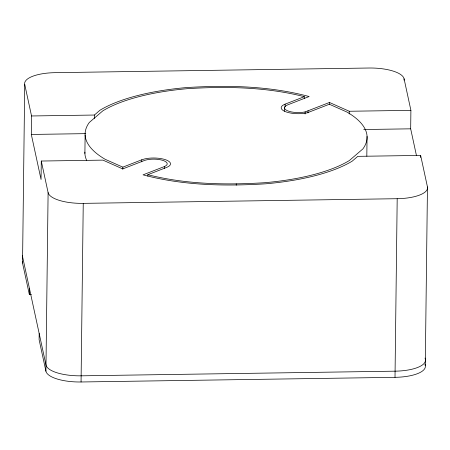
<?xml version="1.0" encoding="UTF-8"?>
<svg xmlns="http://www.w3.org/2000/svg" width="450" height="450" viewBox="0 0 450 450"><rect width="100%" height="100%" fill="white"/><g stroke="black" fill="none" stroke-linecap="round" stroke-linejoin="round"><path stroke-width="0.67" d="M31.466 294.559L29.357 294.587L22.539 263.042L24.722 84.426A32.794 11.272 0.7 0 1 54.99 72.669L368.938 68.017A32.794 11.272 0.7 0 1 404.077 78.801L410.901 110.346L410.676 128.824L416.43 155.453M29.357 294.587L29.436 288.428M164.419 168.587L164.447 166.534A13.129 4.511 0.7 0 0 162.394 160.251A13.129 4.511 0.7 0 0 144.135 160.599L122.732 168.913L102.926 160.121L41.282 161.038L41.057 179.511L31.314 134.449L31.539 115.971L24.722 84.426M39.178 333.495L39.099 339.654L45.922 371.199A32.794 11.272 0.7 0 0 81.062 381.983L395.01 377.331A32.794 11.272 0.7 0 0 425.278 365.574L427.461 186.958L420.643 155.413L357.801 156.341L352.226 161.134A144.304 49.59 0.7 0 1 265.731 183.803C224.758 186.345 182.903 185.529 143.044 174.842L164.447 166.534M45.922 371.199L48.105 192.583L41.282 161.038M81.062 381.983L83.244 203.366A32.794 11.272 0.7 0 1 48.105 192.583M84.898 153.45L85.123 134.972M94.337 118.457L94.382 115.037L99.956 110.244A144.304 49.59 0.7 0 1 186.452 87.576C227.424 85.033 269.28 85.854 309.139 96.536L287.736 104.85A13.393 4.601 0.7 0 0 287.775 110.874A13.393 4.601 0.7 0 0 305.128 111.915L329.451 102.471L349.256 111.257L410.901 110.346M122.811 169.194L122.839 167.141L105.176 159.306A140.996 48.454 0.7 0 1 89.325 122.451L102.847 110.829A140.996 48.454 0.7 0 1 187.357 88.678C226.423 86.226 266.248 87.002 304.352 96.671L304.329 98.724M141.767 161.837L141.789 159.784L144.776 158.895A16.436 5.647 0.7 0 1 164.492 159.396A16.436 5.647 0.7 0 1 169.194 166.033L167.119 167.22L147.831 174.713L147.814 176.079M236.244 185.22L236.261 183.853M284.451 111.251L284.49 107.826M285.092 106.875L285.126 104.136L304.352 96.671M305.1 113.968L305.128 111.915M308.019 112.832L308.048 110.779M329.423 104.524L329.451 102.471M349.223 113.996L349.256 111.257M367.059 136.412L366.834 154.89A140.996 48.454 0.7 0 1 366.84 156.212M395.01 377.331L397.192 198.709A32.794 11.272 0.7 0 0 427.461 186.958M404.061 80.201L404.077 78.801M420.615 157.466L420.643 155.413M285.126 104.136L283.028 105.188A16.701 5.737 0.7 0 0 285.283 111.589A16.701 5.737 0.7 0 0 303.351 113.445L307.17 112.849L329.344 104.237L347.006 112.078A140.996 48.454 0.7 0 1 362.858 148.933L349.335 160.549A140.996 48.454 0.7 0 1 264.825 182.7C225.759 185.153 185.934 184.376 147.831 174.713M122.839 167.141L141.789 159.784M31.539 115.971L94.382 115.037M31.314 134.449L85.776 133.639M363.741 129.521L410.676 128.824M83.244 203.366L397.192 198.709M425.059 358.048L425.357 359.415A32.794 11.272 0.7 0 1 395.089 371.171L81.135 375.823A32.794 11.272 0.7 0 1 45.996 365.04L22.613 256.882A32.794 11.272 0.7 0 1 22.573 255.409M424.986 364.207L425.278 365.574M22.539 263.042A32.794 11.272 0.7 0 1 22.5 261.568M86.692 160.414A140.996 48.454 0.7 0 1 84.887 152.123"/></g></svg>
